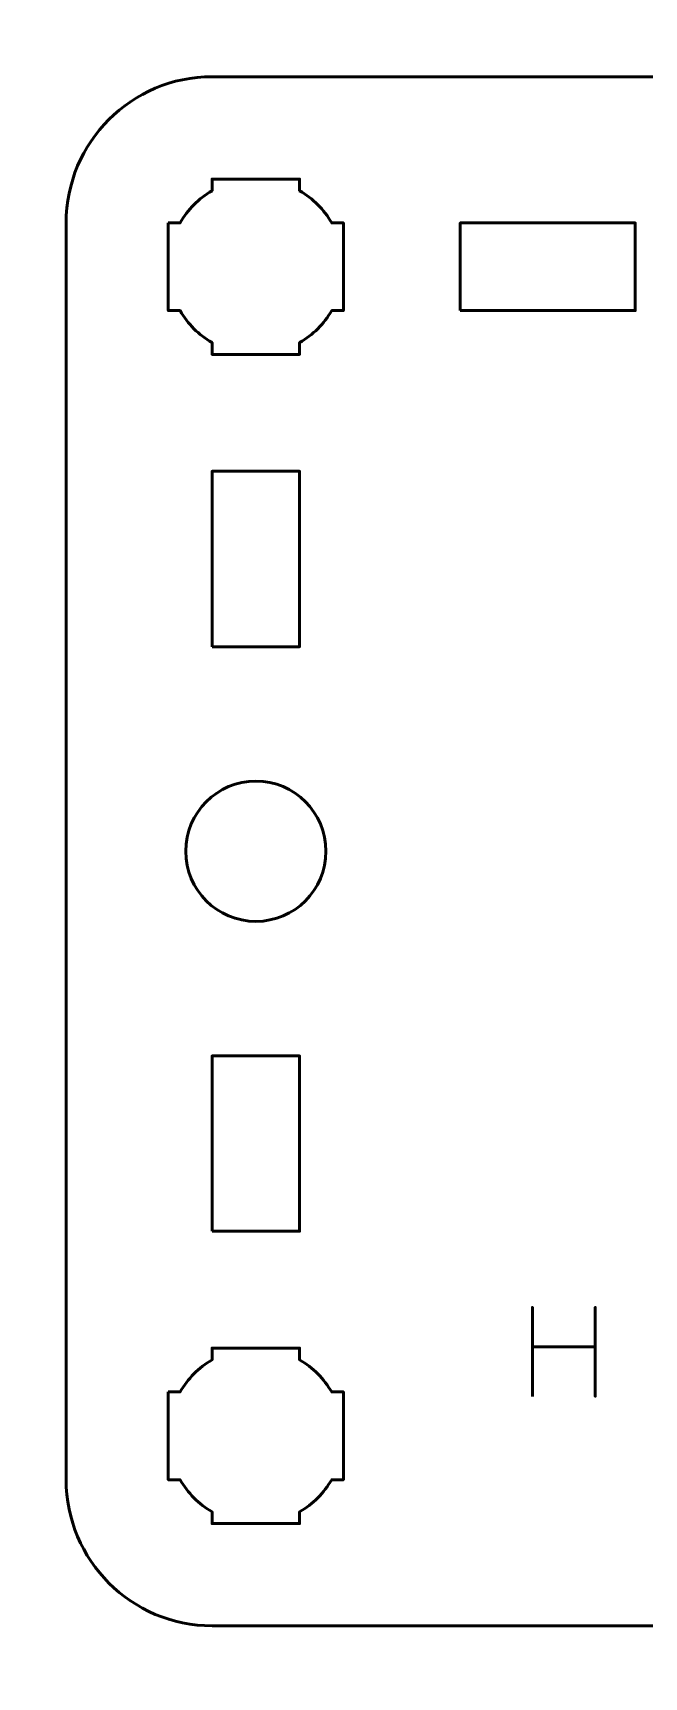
# Model space of a CAD drawing. Header units: centimetres. Extents: x -21 to 0, y -29.7 to 0.
# Drawn here: x -5.76 to -3.67, y -22.88 to -17.25 of the extents above; entities that cross this region are included whole.
import ezdxf

# ---------------------------------------------------------------- set-up
doc = ezdxf.new("R2010")
doc.units = ezdxf.units.CM
doc.header["$MEASUREMENT"] = 0
doc.layers.add('Layer 1', color=7, linetype='Continuous')

msp = doc.modelspace()

# ---------------------------------------------------------------- linework, layer by layer
at = {"layer": 'Layer 1', "lineweight": 53}
for points in [[(-5.15, -19.35), (-4.85, -19.35), (-4.85, -18.75), (-5.15, -18.75), (-5.15, -19.35)], [(-5.15, -21.35), (-4.85, -21.35), (-4.85, -20.75), (-5.15, -20.75), (-5.15, -21.35)]]:
    msp.add_lwpolyline(points, close=True, dxfattribs=at)
msp.add_ellipse((-5, -20.05), major_axis=(0, 0.24), ratio=1, dxfattribs=at)
at = {"layer": 'Layer 1', "color": 1, "lineweight": 53}
msp.add_open_spline([(-21.00003, -29.19995), (-21.00003, -29.19995), (-21.00003, -2.89992), (-21.00003, -2.89992), (-21.00003, -2.89992), (-21.00003, -2.81709), (-20.93286, -2.74992), (-20.85003, -2.74992), (-20.85003, -2.74992), (-20.7672, -2.74992), (-20.70003, -2.68275), (-20.70003, -2.59992), (-20.70003, -2.59992), (-20.70003, -2.51709), (-20.7672, -2.44992), (-20.85003, -2.44992), (-20.85003, -2.44992), (-20.93286, -2.44992), (-21.00003, -2.38275), (-21.00003, -2.29992), (-21.00003, -2.29992), (-21.00003, -2.21709), (-20.93286, -2.14992), (-20.85003, -2.14992), (-20.85003, -2.14992), (-20.7672, -2.14992), (-20.70003, -2.08275), (-20.70003, -1.99992), (-20.70003, -1.99992), (-20.70003, -1.91709), (-20.7672, -1.84992), (-20.85003, -1.84992), (-20.85003, -1.84992), (-20.93286, -1.84992), (-21.00003, -1.78275), (-21.00003, -1.69992), (-21.00003, -1.69992), (-21.00003, -1.61709), (-20.93286, -1.54992), (-20.85003, -1.54992), (-20.85003, -1.54992), (-20.7672, -1.54992), (-20.70003, -1.48275), (-20.70003, -1.39992), (-20.70003, -1.39992), (-20.70003, -1.31709), (-20.7672, -1.24992), (-20.85003, -1.24992), (-20.85003, -1.24992), (-20.93286, -1.24992), (-21.00003, -1.18275), (-21.00003, -1.09992), (-21.00003, -1.09992), (-21.00003, -1.09992), (-21.00003, -0.49992), (-21.00003, -0.49992), (-21.00003, -0.49992), (-21.00003, -0.22295), (-20.77694, 0.00004), (-20.49994, 0.00004), (-20.49994, 0.00004), (-20.49994, 0.00004), (-0.50008, 0.00004), (-0.50008, 0.00004), (-0.50008, 0.00004), (-0.22294, 0.00004), (0.00002, -0.22295), (0.00002, -0.49992), (0.00002, -0.49992), (0.00002, -0.49992), (0.00002, -29.19995), (0.00002, -29.19995), (0.00002, -29.19995), (0.00002, -29.47695), (-0.22294, -29.70004), (-0.50008, -29.70004), (-0.50008, -29.70004), (-0.50008, -29.70004), (-20.49994, -29.70004), (-20.49994, -29.70004), (-20.49994, -29.70004), (-20.77694, -29.70004), (-21.00003, -29.47695), (-21.00003, -29.19995)], degree=3, knots=[0, 0, 0, 0, 0.047619, 0.047619, 0.047619, 0.047619, 0.0952381, 0.0952381, 0.0952381, 0.0952381, 0.1428571, 0.1428571, 0.1428571, 0.1428571, 0.1904762, 0.1904762, 0.1904762, 0.1904762, 0.2380952, 0.2380952, 0.2380952, 0.2380952, 0.2857143, 0.2857143, 0.2857143, 0.2857143, 0.3333333, 0.3333333, 0.3333333, 0.3333333, 0.3809524, 0.3809524, 0.3809524, 0.3809524, 0.4285714, 0.4285714, 0.4285714, 0.4285714, 0.4761905, 0.4761905, 0.4761905, 0.4761905, 0.5238095, 0.5238095, 0.5238095, 0.5238095, 0.5714286, 0.5714286, 0.5714286, 0.5714286, 0.6190476, 0.6190476, 0.6190476, 0.6190476, 0.6666667, 0.6666667, 0.6666667, 0.6666667, 0.7142857, 0.7142857, 0.7142857, 0.7142857, 0.7619048, 0.7619048, 0.7619048, 0.7619048, 0.8095238, 0.8095238, 0.8095238, 0.8095238, 0.8571429, 0.8571429, 0.8571429, 0.8571429, 0.9047619, 0.9047619, 0.9047619, 0.9047619, 0.952381, 0.952381, 0.952381, 0.952381, 1, 1, 1, 1], dxfattribs=at)
at = {"layer": 'Layer 1', "color": 3, "lineweight": 53}
msp.add_open_spline([(-5.65, -22.2), (-5.65, -22.2), (-5.65, -17.9), (-5.65, -17.9), (-5.65, -17.9), (-5.65, -17.62391), (-5.42609, -17.4), (-5.15, -17.4), (-5.15, -17.4), (-5.15, -17.4), (-0.85, -17.4), (-0.85, -17.4), (-0.85, -17.4), (-0.57391, -17.4), (-0.35, -17.62391), (-0.35, -17.9), (-0.35, -17.9), (-0.35, -17.9), (-0.35, -22.2), (-0.35, -22.2), (-0.35, -22.2), (-0.35, -22.47609), (-0.57391, -22.7), (-0.85, -22.7), (-0.85, -22.7), (-0.85, -22.7), (-5.15, -22.7), (-5.15, -22.7), (-5.15, -22.7), (-5.42609, -22.7), (-5.65, -22.47609), (-5.65, -22.2)], degree=3, knots=[0, 0, 0, 0, 0.125, 0.125, 0.125, 0.125, 0.25, 0.25, 0.25, 0.25, 0.375, 0.375, 0.375, 0.375, 0.5, 0.5, 0.5, 0.5, 0.625, 0.625, 0.625, 0.625, 0.75, 0.75, 0.75, 0.75, 0.875, 0.875, 0.875, 0.875, 1, 1, 1, 1], dxfattribs=at)
at = {"layer": 'Layer 1', "lineweight": 53}
for points, knots in [([(-5.3, -17.9), (-5.3, -17.9), (-5.25985, -17.9), (-5.25985, -17.9), (-5.25985, -17.9), (-5.2335, -17.85447), (-5.19553, -17.8165), (-5.15, -17.79015), (-5.15, -17.79015), (-5.15, -17.79015), (-5.15, -17.75), (-5.15, -17.75), (-5.15, -17.75), (-5.15, -17.75), (-5, -17.75), (-5, -17.75), (-5, -17.75), (-5, -17.75), (-4.85, -17.75), (-4.85, -17.75), (-4.85, -17.75), (-4.85, -17.75), (-4.85, -17.79015), (-4.85, -17.79015), (-4.85, -17.79015), (-4.80447, -17.8165), (-4.7665, -17.85447), (-4.74015, -17.9), (-4.74015, -17.9), (-4.74015, -17.9), (-4.7, -17.9), (-4.7, -17.9), (-4.7, -17.9), (-4.7, -17.9), (-4.7, -18.05), (-4.7, -18.05), (-4.7, -18.05), (-4.7, -18.05), (-4.7, -18.2), (-4.7, -18.2), (-4.7, -18.2), (-4.7, -18.2), (-4.74015, -18.2), (-4.74015, -18.2), (-4.74015, -18.2), (-4.7665, -18.24553), (-4.80447, -18.2835), (-4.85, -18.30985), (-4.85, -18.30985), (-4.85, -18.30985), (-4.85, -18.35), (-4.85, -18.35), (-4.85, -18.35), (-4.85, -18.35), (-5, -18.35), (-5, -18.35), (-5, -18.35), (-5, -18.35), (-5.15, -18.35), (-5.15, -18.35), (-5.15, -18.35), (-5.15, -18.35), (-5.15, -18.30985), (-5.15, -18.30985), (-5.15, -18.30985), (-5.19553, -18.2835), (-5.2335, -18.24553), (-5.25985, -18.2), (-5.25985, -18.2), (-5.25985, -18.2), (-5.3, -18.2), (-5.3, -18.2), (-5.3, -18.2), (-5.3, -18.2), (-5.3, -18.05), (-5.3, -18.05), (-5.3, -18.05), (-5.3, -18.05), (-5.3, -17.9), (-5.3, -17.9)], [0, 0, 0, 0, 0.05, 0.05, 0.05, 0.05, 0.1, 0.1, 0.1, 0.1, 0.15, 0.15, 0.15, 0.15, 0.2, 0.2, 0.2, 0.2, 0.25, 0.25, 0.25, 0.25, 0.3, 0.3, 0.3, 0.3, 0.35, 0.35, 0.35, 0.35, 0.4, 0.4, 0.4, 0.4, 0.45, 0.45, 0.45, 0.45, 0.5, 0.5, 0.5, 0.5, 0.55, 0.55, 0.55, 0.55, 0.6, 0.6, 0.6, 0.6, 0.65, 0.65, 0.65, 0.65, 0.7, 0.7, 0.7, 0.7, 0.75, 0.75, 0.75, 0.75, 0.8, 0.8, 0.8, 0.8, 0.85, 0.85, 0.85, 0.85, 0.9, 0.9, 0.9, 0.9, 0.95, 0.95, 0.95, 0.95, 1, 1, 1, 1]), ([(-4.3, -18.2), (-4.3, -18.2), (-4.3, -17.9), (-4.3, -17.9), (-4.3, -17.9), (-4.3, -17.9), (-3.7, -17.9), (-3.7, -17.9), (-3.7, -17.9), (-3.7, -17.9), (-3.7, -18.2), (-3.7, -18.2), (-3.7, -18.2), (-3.7, -18.2), (-4.3, -18.2), (-4.3, -18.2)], [0, 0, 0, 0, 0.25, 0.25, 0.25, 0.25, 0.5, 0.5, 0.5, 0.5, 0.75, 0.75, 0.75, 0.75, 1, 1, 1, 1]), ([(-5.3, -21.9), (-5.3, -21.9), (-5.25985, -21.9), (-5.25985, -21.9), (-5.25985, -21.9), (-5.2335, -21.85447), (-5.19553, -21.8165), (-5.15, -21.79015), (-5.15, -21.79015), (-5.15, -21.79015), (-5.15, -21.75), (-5.15, -21.75), (-5.15, -21.75), (-5.15, -21.75), (-5, -21.75), (-5, -21.75), (-5, -21.75), (-5, -21.75), (-4.85, -21.75), (-4.85, -21.75), (-4.85, -21.75), (-4.85, -21.75), (-4.85, -21.79015), (-4.85, -21.79015), (-4.85, -21.79015), (-4.80447, -21.8165), (-4.7665, -21.85447), (-4.74015, -21.9), (-4.74015, -21.9), (-4.74015, -21.9), (-4.7, -21.9), (-4.7, -21.9), (-4.7, -21.9), (-4.7, -21.9), (-4.7, -22.05), (-4.7, -22.05), (-4.7, -22.05), (-4.7, -22.05), (-4.7, -22.2), (-4.7, -22.2), (-4.7, -22.2), (-4.7, -22.2), (-4.74015, -22.2), (-4.74015, -22.2), (-4.74015, -22.2), (-4.7665, -22.24553), (-4.80447, -22.2835), (-4.85, -22.30985), (-4.85, -22.30985), (-4.85, -22.30985), (-4.85, -22.35), (-4.85, -22.35), (-4.85, -22.35), (-4.85, -22.35), (-5, -22.35), (-5, -22.35), (-5, -22.35), (-5, -22.35), (-5.15, -22.35), (-5.15, -22.35), (-5.15, -22.35), (-5.15, -22.35), (-5.15, -22.30985), (-5.15, -22.30985), (-5.15, -22.30985), (-5.19553, -22.2835), (-5.2335, -22.24553), (-5.25985, -22.2), (-5.25985, -22.2), (-5.25985, -22.2), (-5.3, -22.2), (-5.3, -22.2), (-5.3, -22.2), (-5.3, -22.2), (-5.3, -22.05), (-5.3, -22.05), (-5.3, -22.05), (-5.3, -22.05), (-5.3, -21.9), (-5.3, -21.9)], [0, 0, 0, 0, 0.05, 0.05, 0.05, 0.05, 0.1, 0.1, 0.1, 0.1, 0.15, 0.15, 0.15, 0.15, 0.2, 0.2, 0.2, 0.2, 0.25, 0.25, 0.25, 0.25, 0.3, 0.3, 0.3, 0.3, 0.35, 0.35, 0.35, 0.35, 0.4, 0.4, 0.4, 0.4, 0.45, 0.45, 0.45, 0.45, 0.5, 0.5, 0.5, 0.5, 0.55, 0.55, 0.55, 0.55, 0.6, 0.6, 0.6, 0.6, 0.65, 0.65, 0.65, 0.65, 0.7, 0.7, 0.7, 0.7, 0.75, 0.75, 0.75, 0.75, 0.8, 0.8, 0.8, 0.8, 0.85, 0.85, 0.85, 0.85, 0.9, 0.9, 0.9, 0.9, 0.95, 0.95, 0.95, 0.95, 1, 1, 1, 1])]:
    msp.add_open_spline(points, degree=3, knots=knots, dxfattribs=at)
at = {"layer": 'Layer 1', "color": 5, "lineweight": 53}
msp.add_open_spline([(-4.05261, -21.91494), (-4.05261, -21.91494), (-4.05261, -21.74603), (-4.05261, -21.74603), (-4.05261, -21.74603), (-4.05261, -21.74603), (-3.83714, -21.74603), (-3.83714, -21.74603), (-3.83714, -21.74603), (-3.83714, -21.74603), (-3.83714, -21.91494), (-3.83714, -21.91494), (-3.83714, -21.91494), (-3.83714, -21.91494), (-3.83714, -21.61014), (-3.83714, -21.61014), (-3.83714, -21.61014), (-3.83714, -21.61014), (-3.83714, -21.74603), (-3.83714, -21.74603), (-3.83714, -21.74603), (-3.83714, -21.74603), (-4.05261, -21.74603), (-4.05261, -21.74603), (-4.05261, -21.74603), (-4.05261, -21.74603), (-4.05261, -21.61014), (-4.05261, -21.61014), (-4.05261, -21.61014), (-4.05261, -21.61014), (-4.05261, -21.91494), (-4.05261, -21.91494)], degree=3, knots=[0, 0, 0, 0, 0.125, 0.125, 0.125, 0.125, 0.25, 0.25, 0.25, 0.25, 0.375, 0.375, 0.375, 0.375, 0.5, 0.5, 0.5, 0.5, 0.625, 0.625, 0.625, 0.625, 0.75, 0.75, 0.75, 0.75, 0.875, 0.875, 0.875, 0.875, 1, 1, 1, 1], dxfattribs=at)

doc.saveas('drawing.dxf')
